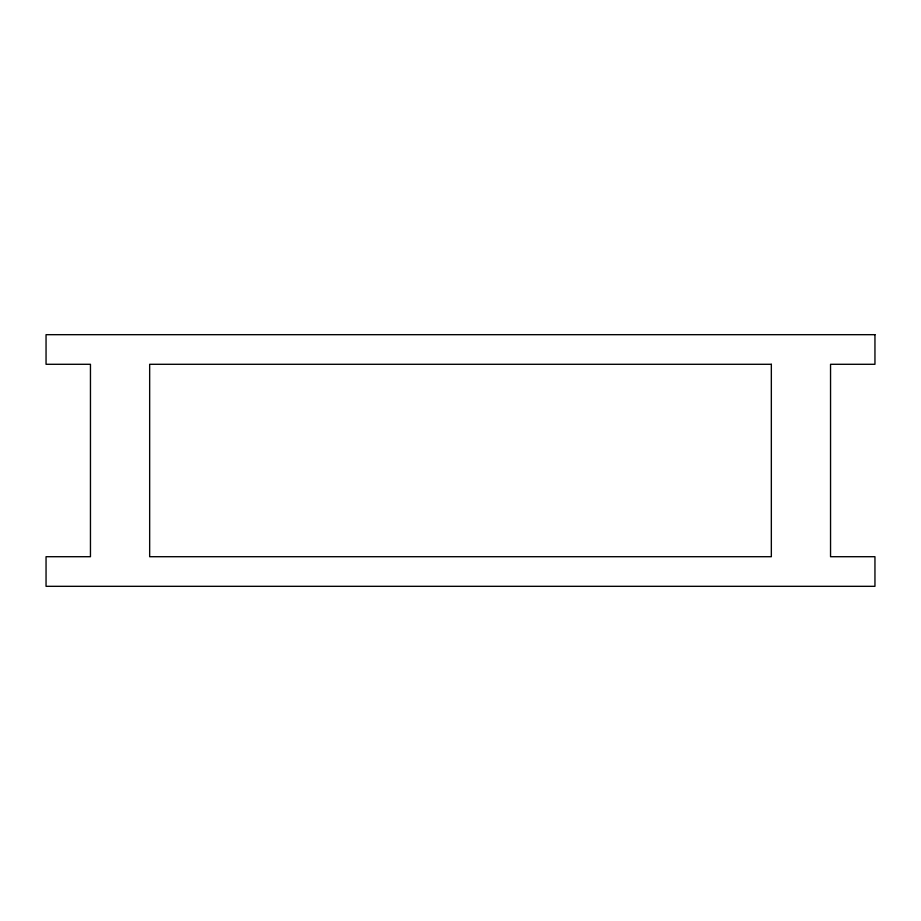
<?xml version="1.0" encoding="UTF-8"?>
<svg xmlns="http://www.w3.org/2000/svg" width="921" height="921" viewBox="0 0 921 921"><rect width="100%" height="100%" fill="white"/><g stroke="black" fill="none" stroke-linecap="round" stroke-linejoin="round"><path stroke-width="1.38" d="M874.95 334.68L46.05 334.68L46.05 364.29L90.454 364.29L90.454 556.71L46.05 556.71L46.05 586.32L874.95 586.32L874.95 556.71L830.546 556.71L830.546 364.29L874.95 364.29L874.95 334.68M771.338 364.29L149.663 364.29L149.663 556.71L771.338 556.71L771.338 364.29"/></g></svg>
